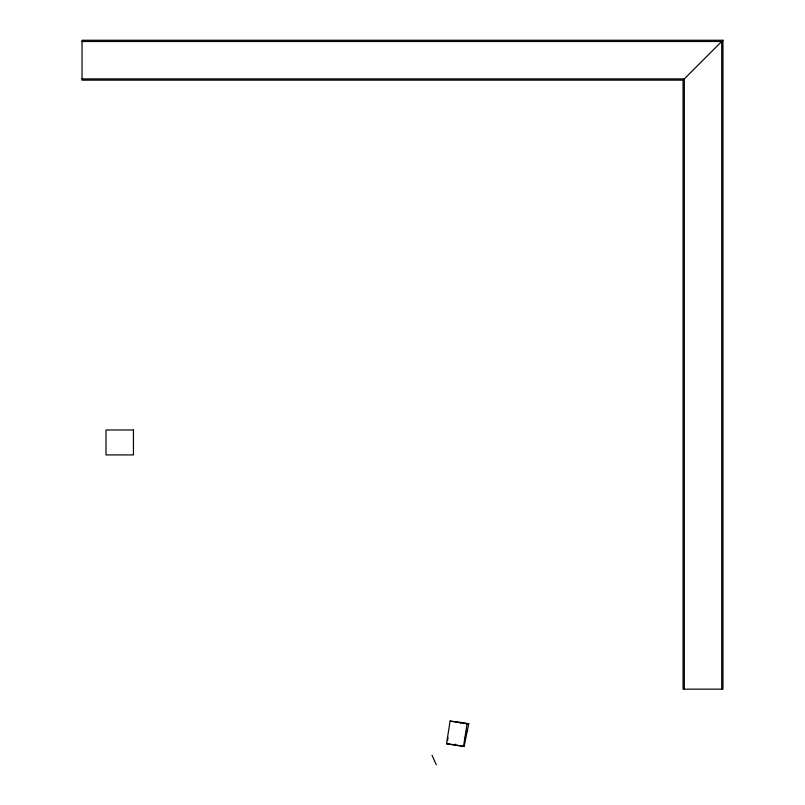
<?xml version="1.0" encoding="UTF-8"?>
<svg xmlns="http://www.w3.org/2000/svg" width="805" height="805" viewBox="0 0 805 805"><rect width="100%" height="100%" fill="white"/><g stroke="black" fill="none" stroke-linecap="round" stroke-linejoin="round"><path stroke-width="1.21" d="M460.349 723.222L460.45 722.397L450.086 721.089L446.534 743.75L464.123 746.406L468.752 723.725L460.45 722.397M446.534 743.75L447.178 743.246M447.64 740.238L448.033 737.732M463.529 746.416L467.071 723.745L468.752 723.725M447.097 743.75L454.986 745.007L455.167 744.082M684.31 689.15L684.31 78.9L721.713 41.498L82.04 41.498M82.04 78.9L684.31 78.9M464.324 737.682L465.451 737.692M454.986 745.007L464.123 746.406M450.086 721.089L467.071 723.745M466.648 730.588L467.645 730.819M432.054 755.291L436.26 764.75M721.713 41.498L721.713 689.15M722.96 40.25L82.04 40.25L82.04 80.148L683.063 80.148L683.063 689.15L722.96 689.15L722.96 40.25M133.449 429.981L106.019 429.981L106.019 454.916L133.449 454.916L133.449 429.981"/></g></svg>
